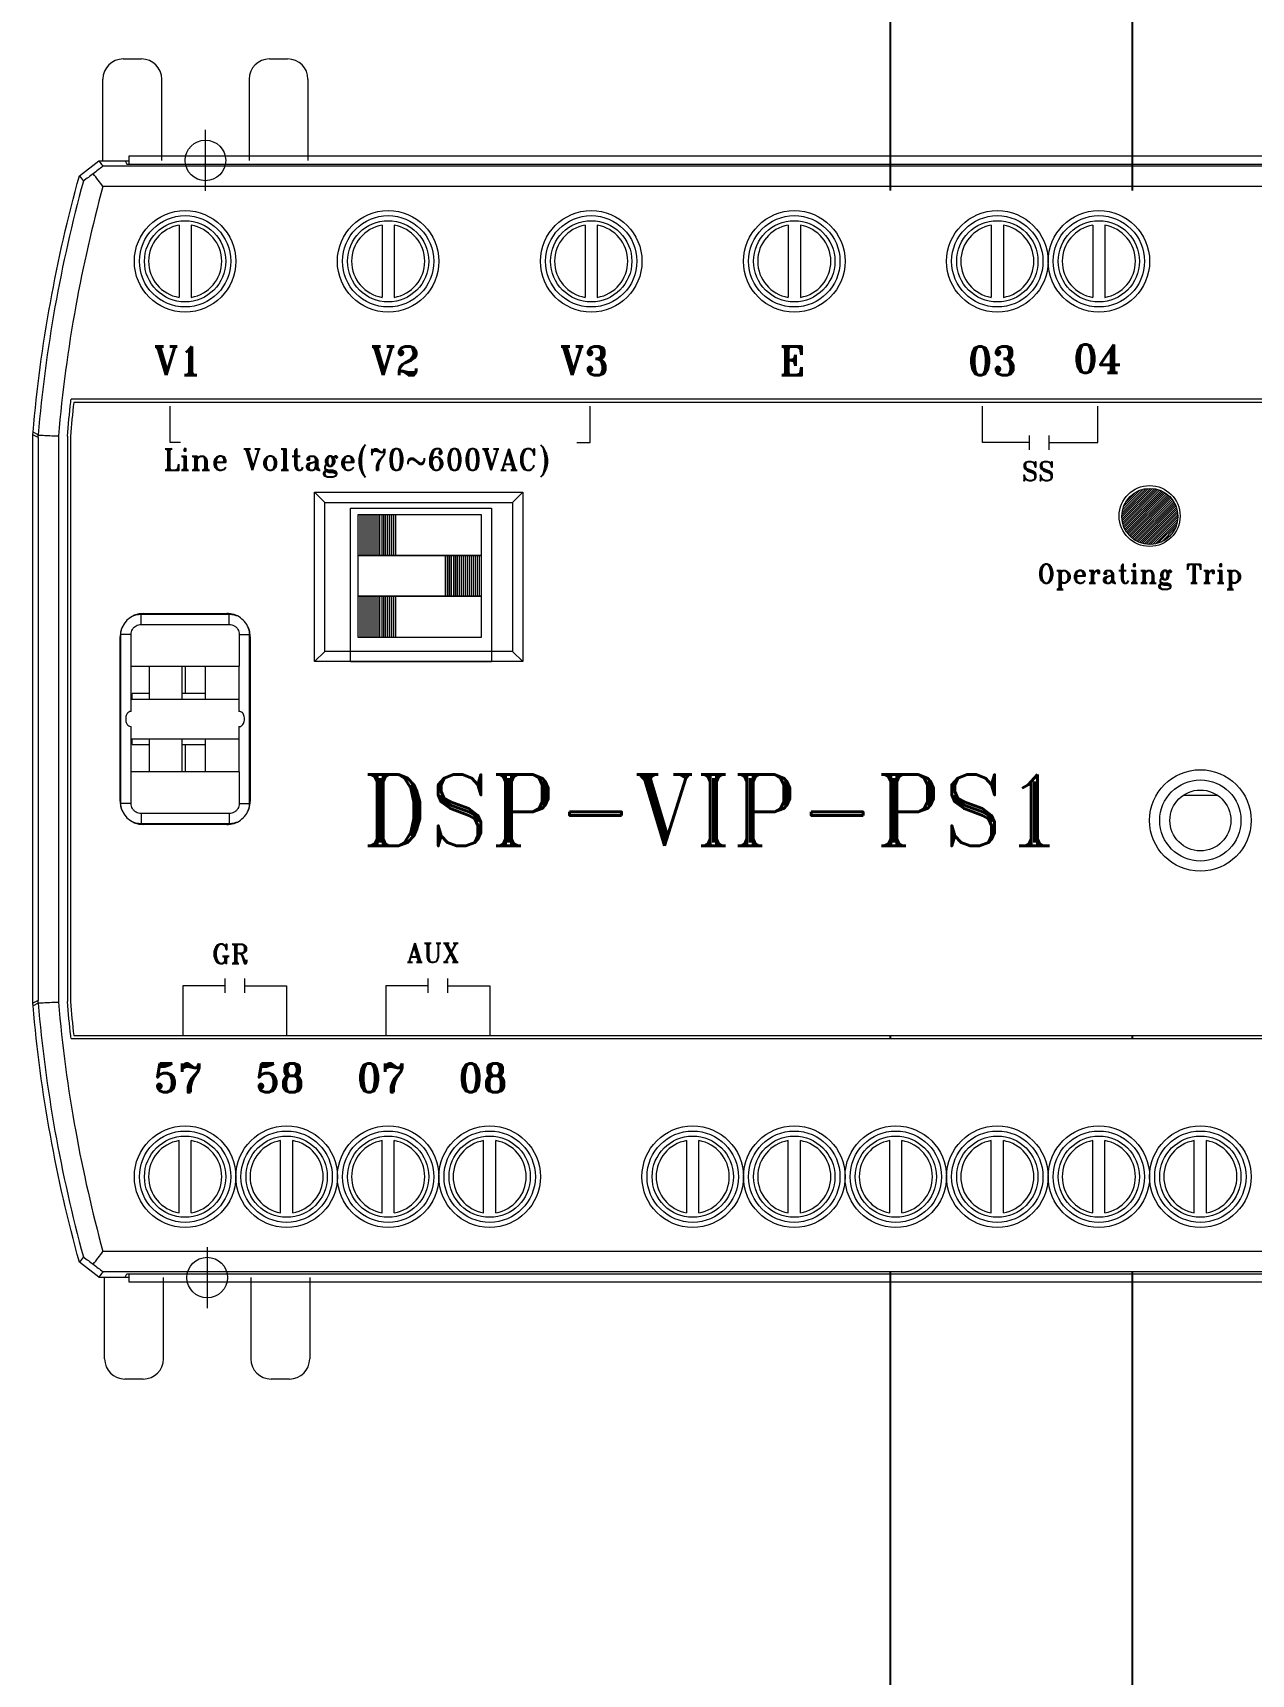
# Model space of a CAD drawing. Header units: millimetres. Extents: x 107 to 2900, y 85 to 3996.
# Drawn here: x 1011.3 to 1053.4, y 3682.1 to 3738.9 of the extents above; entities that cross this region are included whole.
import ezdxf
from ezdxf.lldxf.tags import DXFTag

# ---------------------------------------------------------------- set-up
doc = ezdxf.new("R2010")
doc.units = ezdxf.units.MM
for name, color, linetype in [('1', 1, 'CENTER'), ('2', 7, 'Continuous'), ('70', 7, 'Continuous')]:
    doc.layers.add(name, color=color, linetype=linetype)
doc.styles.add('STYLE2', font='romant.shx')
tags = doc.linetypes.add('CENTER', pattern=[2, 1.25, -0.25, 0.25, -0.25]).pattern_tags.tags
tags[10:11] = [DXFTag(74, 4), DXFTag(75, 0), DXFTag(340, '0'), DXFTag(46, 1.0), DXFTag(50, 0.0), DXFTag(44, 0.0), DXFTag(45, 0.0)]
tags[8:9] = [DXFTag(74, 4), DXFTag(75, 0), DXFTag(340, '0'), DXFTag(46, 1.0), DXFTag(50, 0.0), DXFTag(44, 0.0), DXFTag(45, 0.0)]
tags[6:7] = [DXFTag(74, 4), DXFTag(75, 0), DXFTag(340, '0'), DXFTag(46, 1.0), DXFTag(50, 0.0), DXFTag(44, 0.0), DXFTag(45, 0.0)]
tags[4:5] = [DXFTag(74, 4), DXFTag(75, 0), DXFTag(340, '0'), DXFTag(46, 1.0), DXFTag(50, 0.0), DXFTag(44, 0.0), DXFTag(45, 0.0)]

# ---------------------------------------------------------------- blocks, each defined once
blk = doc.blocks.new('mnhy6')
at = {"layer": '70', "lineweight": 5}
h = blk.add_hatch(dxfattribs=at)
h.set_pattern_fill('ANSI31', color=3, scale=0.4212, style=0)
h.set_pattern_definition([(45, (-469.59365, 10764.403206), (-0.03722917203, 0.03722917203), [])])
h.paths.add_polyline_path([(1754.858, 359.38, 1), (1752.918, 359.38, 1)])
at = {"color": 0, "lineweight": 5}
for p, q in [((1718.605, 371.855), (1789.156, 371.855)), ((1790.065, 371.496), (1717.696, 371.496)), ((1718.517, 371.568), (1789.244, 371.568)), ((1790.065, 370.794), (1717.696, 370.794))]:
    blk.add_line(p, q, dxfattribs=at)
at = {"lineweight": 5}
for p, q in [((1718.605, 371.568), (1718.605, 371.855)), ((1716.88, 371.165), (1717.556, 371.68)), ((1717.556, 371.68), (1718.605, 371.68)), ((1718.465, 371.68), (1718.517, 371.568)), ((1716.88, 371.165), (1717.019, 370.98))]:
    blk.add_line(p, q, dxfattribs=at)
at = {"color": 7, "lineweight": 5}
for p, q in [((1720.325, 369.451), (1720.325, 366.959)), ((1720.746, 369.451), (1720.746, 366.959)), ((1727.345, 369.451), (1727.345, 366.959)), ((1727.766, 369.451), (1727.766, 366.959)), ((1734.365, 369.451), (1734.365, 366.959)), ((1734.786, 369.451), (1734.786, 366.959)), ((1741.385, 369.451), (1741.385, 366.959)), ((1741.806, 369.451), (1741.806, 366.959)), ((1748.405, 369.451), (1748.405, 366.959)), ((1748.826, 369.451), (1748.826, 366.959)), ((1751.915, 369.451), (1751.915, 366.959)), ((1752.336, 369.451), (1752.336, 366.959)), ((1791.169, 363.431), (1716.591, 363.431)), ((1791.075, 363.326), (1716.685, 363.326)), ((1715.454, 362.107), (1715.27, 362.203)), ((1715.27, 342.547), (1715.27, 362.203)), ((1715.454, 362.201), (1715.278, 362.297)), ((1715.454, 362.107), (1715.454, 362.201)), ((1715.454, 362.107), (1715.454, 342.642)), ((1716.155, 362.165), (1716.155, 342.584)), ((1716.464, 362.152), (1716.464, 342.598)), ((1716.569, 362.147), (1716.569, 342.602)), ((1725.011, 360.219), (1732.206, 360.219)), ((1725.362, 359.868), (1725.011, 360.219)), ((1725.011, 354.358), (1725.011, 360.219)), ((1731.855, 359.868), (1732.206, 360.219)), ((1732.206, 360.219), (1732.206, 354.358)), ((1725.362, 359.868), (1731.855, 359.868)), ((1725.362, 354.709), (1725.362, 359.868)), ((1730.777, 359.441), (1726.512, 359.441)), ((1726.512, 359.441), (1726.512, 358.029)), ((1726.521, 358.029), (1726.521, 359.441)), ((1726.587, 358.029), (1726.587, 359.441)), ((1726.591, 358.029), (1726.591, 359.441)), ((1726.657, 358.029), (1726.657, 359.441)), ((1726.657, 358.029), (1726.657, 359.441)), ((1726.657, 358.029), (1726.657, 359.441)), ((1726.723, 358.029), (1726.723, 359.441)), ((1726.727, 358.029), (1726.727, 359.441)), ((1726.727, 358.029), (1726.727, 359.441)), ((1726.793, 358.029), (1726.793, 359.441)), ((1726.793, 358.029), (1726.793, 359.441)), ((1726.864, 358.029), (1726.864, 359.441)), ((1726.864, 358.029), (1726.864, 359.441)), ((1726.93, 358.029), (1726.93, 359.441)), ((1726.934, 358.029), (1726.934, 359.441)), ((1727, 358.029), (1727, 359.441)), ((1727, 358.029), (1727, 359.441)), ((1727.07, 358.029), (1727.07, 359.441)), ((1727.07, 358.029), (1727.07, 359.441)), ((1727.136, 358.029), (1727.136, 359.441)), ((1727.206, 358.029), (1727.206, 359.441)), ((1727.206, 358.029), (1727.206, 359.441)), ((1727.272, 358.029), (1727.272, 359.441)), ((1727.342, 358.029), (1727.342, 359.441)), ((1727.342, 358.029), (1727.342, 359.441)), ((1727.408, 358.029), (1727.408, 359.441)), ((1727.412, 358.029), (1727.412, 359.441)), ((1727.478, 358.029), (1727.478, 359.441)), ((1727.478, 358.029), (1727.478, 359.441)), ((1727.549, 358.029), (1727.549, 359.441)), ((1727.549, 358.029), (1727.549, 359.441)), ((1727.614, 358.029), (1727.614, 359.441)), ((1727.685, 358.029), (1727.685, 359.441)), ((1727.685, 358.029), (1727.685, 359.441)), ((1727.751, 358.029), (1727.751, 359.441)), ((1727.821, 358.029), (1727.821, 359.441)), ((1730.777, 358.029), (1730.777, 359.441)), ((1731.855, 359.868), (1731.855, 354.709)), ((1726.512, 358.029), (1730.777, 358.029)), ((1730.777, 358.029), (1726.512, 358.029)), ((1726.512, 358.029), (1726.512, 356.618)), ((1726.521, 356.618), (1726.521, 358.029)), ((1729.543, 356.618), (1729.543, 358.029)), ((1729.547, 356.618), (1729.547, 358.029)), ((1729.613, 356.618), (1729.613, 358.029)), ((1729.613, 356.618), (1729.613, 358.029)), ((1729.613, 356.618), (1729.613, 358.029)), ((1729.679, 356.618), (1729.679, 358.029)), ((1729.683, 356.618), (1729.683, 358.029)), ((1729.683, 356.618), (1729.683, 358.029)), ((1729.749, 356.618), (1729.749, 358.029)), ((1729.749, 356.618), (1729.749, 358.029)), ((1729.82, 356.618), (1729.82, 358.029)), ((1729.82, 356.618), (1729.82, 358.029)), ((1729.886, 356.618), (1729.886, 358.029)), ((1729.89, 356.618), (1729.89, 358.029)), ((1729.956, 356.618), (1729.956, 358.029)), ((1729.956, 356.618), (1729.956, 358.029)), ((1730.026, 356.618), (1730.026, 358.029)), ((1730.026, 356.618), (1730.026, 358.029)), ((1730.092, 356.618), (1730.092, 358.029)), ((1730.162, 356.618), (1730.162, 358.029)), ((1730.162, 356.618), (1730.162, 358.029)), ((1730.228, 356.618), (1730.228, 358.029)), ((1730.298, 356.618), (1730.298, 358.029)), ((1730.298, 356.618), (1730.298, 358.029)), ((1730.364, 356.618), (1730.364, 358.029)), ((1730.368, 356.618), (1730.368, 358.029)), ((1730.434, 356.618), (1730.434, 358.029)), ((1730.434, 356.618), (1730.434, 358.029)), ((1730.505, 356.618), (1730.505, 358.029)), ((1730.505, 356.618), (1730.505, 358.029)), ((1730.57, 356.618), (1730.57, 358.029)), ((1730.641, 356.618), (1730.641, 358.029)), ((1730.641, 356.618), (1730.641, 358.029)), ((1730.707, 356.618), (1730.707, 358.029)), ((1730.777, 356.618), (1730.777, 358.029)), ((1730.777, 356.618), (1730.777, 358.029)), ((1726.512, 356.618), (1730.777, 356.618)), ((1730.777, 356.618), (1726.512, 356.618)), ((1726.512, 356.618), (1726.512, 355.206)), ((1726.521, 355.206), (1726.521, 356.618)), ((1726.587, 355.206), (1726.587, 356.618)), ((1726.591, 355.206), (1726.591, 356.618)), ((1726.657, 355.206), (1726.657, 356.618)), ((1726.657, 355.206), (1726.657, 356.618)), ((1726.657, 355.206), (1726.657, 356.618)), ((1726.723, 355.206), (1726.723, 356.618)), ((1726.727, 355.206), (1726.727, 356.618)), ((1726.727, 355.206), (1726.727, 356.618)), ((1726.793, 355.206), (1726.793, 356.618)), ((1726.793, 355.206), (1726.793, 356.618)), ((1726.864, 355.206), (1726.864, 356.618)), ((1726.864, 355.206), (1726.864, 356.618)), ((1726.93, 355.206), (1726.93, 356.618)), ((1726.934, 355.206), (1726.934, 356.618)), ((1727, 355.206), (1727, 356.618)), ((1727, 355.206), (1727, 356.618)), ((1727.07, 355.206), (1727.07, 356.618)), ((1727.07, 355.206), (1727.07, 356.618)), ((1727.136, 355.206), (1727.136, 356.618)), ((1727.206, 355.206), (1727.206, 356.618)), ((1727.206, 355.206), (1727.206, 356.618)), ((1727.272, 355.206), (1727.272, 356.618)), ((1727.342, 355.206), (1727.342, 356.618)), ((1727.342, 355.206), (1727.342, 356.618)), ((1727.408, 355.206), (1727.408, 356.618)), ((1727.412, 355.206), (1727.412, 356.618)), ((1727.478, 355.206), (1727.478, 356.618)), ((1727.478, 355.206), (1727.478, 356.618)), ((1727.549, 355.206), (1727.549, 356.618)), ((1727.549, 355.206), (1727.549, 356.618)), ((1727.614, 355.206), (1727.614, 356.618)), ((1727.685, 355.206), (1727.685, 356.618)), ((1727.685, 355.206), (1727.685, 356.618)), ((1727.751, 355.206), (1727.751, 356.618)), ((1727.821, 355.206), (1727.821, 356.618)), ((1730.777, 355.206), (1730.777, 356.618)), ((1722.061, 356.006), (1719.009, 356.006)), ((1719.009, 356.006), (1719.017, 355.999)), ((1719.017, 355.999), (1722.054, 355.999)), ((1719.017, 355.648), (1719.017, 355.999)), ((1719.095, 356.027), (1721.976, 356.027)), ((1722.061, 356.006), (1722.054, 355.999)), ((1722.054, 355.648), (1722.054, 355.999)), ((1719.017, 355.648), (1722.054, 355.648)), ((1718.287, 349.53), (1718.287, 355.219)), ((1718.307, 355.305), (1718.315, 355.297)), ((1718.307, 355.305), (1718.307, 349.444)), ((1718.666, 355.297), (1718.315, 355.297)), ((1718.315, 349.452), (1718.315, 355.297)), ((1718.67, 354.2), (1718.666, 355.297)), ((1722.405, 355.297), (1722.4, 354.2)), ((1722.405, 355.297), (1722.756, 355.297)), ((1722.763, 355.305), (1722.756, 355.297)), ((1722.756, 355.297), (1722.756, 349.452)), ((1722.763, 349.444), (1722.763, 355.305)), ((1722.783, 355.22), (1722.783, 349.53)), ((1726.512, 355.206), (1730.777, 355.206)), ((1725.362, 354.709), (1725.011, 354.358)), ((1732.206, 354.358), (1725.011, 354.358)), ((1731.855, 354.709), (1725.362, 354.709)), ((1731.855, 354.709), (1732.206, 354.358)), ((1718.67, 354.2), (1722.4, 354.2)), ((1718.675, 352.638), (1718.675, 354.2)), ((1719.307, 353.059), (1719.307, 354.2)), ((1720.43, 353.059), (1720.43, 354.2)), ((1720.535, 354.2), (1720.535, 353.252)), ((1721.237, 353.059), (1721.237, 354.2)), ((1722.396, 354.2), (1722.396, 352.638)), ((1719.307, 353.252), (1718.71, 353.252)), ((1718.71, 353.059), (1718.71, 353.252)), ((1721.237, 353.252), (1720.43, 353.252)), ((1718.675, 353.059), (1722.396, 353.059)), ((1718.675, 350.549), (1718.675, 352.112)), ((1722.396, 352.112), (1722.396, 350.549)), ((1718.675, 351.69), (1722.396, 351.69)), ((1718.71, 351.497), (1718.71, 351.69)), ((1718.71, 351.497), (1719.307, 351.497)), ((1719.307, 350.549), (1719.307, 351.69)), ((1720.43, 350.549), (1720.43, 351.69)), ((1720.43, 351.497), (1721.237, 351.497)), ((1720.535, 351.497), (1720.535, 350.549)), ((1721.237, 350.549), (1721.237, 351.69)), ((1718.666, 349.452), (1718.67, 350.549)), ((1722.4, 350.549), (1718.67, 350.549)), ((1722.4, 350.549), (1722.405, 349.452)), ((1755.061, 349.742), (1756.21, 349.742)), ((1718.307, 349.444), (1718.315, 349.452)), ((1718.666, 349.452), (1718.315, 349.452)), ((1722.405, 349.452), (1722.756, 349.452)), ((1722.763, 349.444), (1722.756, 349.452)), ((1719.009, 348.743), (1719.017, 348.75)), ((1719.009, 348.743), (1722.061, 348.743)), ((1722.054, 349.101), (1719.017, 349.101)), ((1719.017, 349.101), (1719.017, 348.75)), ((1722.054, 348.75), (1719.017, 348.75)), ((1721.976, 348.722), (1719.095, 348.722)), ((1722.054, 349.101), (1722.054, 348.75)), ((1722.061, 348.743), (1722.054, 348.75)), ((1715.454, 342.642), (1715.27, 342.547)), ((1715.454, 342.548), (1715.278, 342.452)), ((1715.454, 342.548), (1715.454, 342.642)), ((1716.591, 341.318), (1791.169, 341.318)), ((1716.685, 341.423), (1791.075, 341.423)), ((1720.325, 335.299), (1720.325, 337.79)), ((1720.746, 335.299), (1720.746, 337.79)), ((1723.835, 335.299), (1723.835, 337.79)), ((1724.256, 335.299), (1724.256, 337.79)), ((1727.345, 335.299), (1727.345, 337.79)), ((1727.766, 335.299), (1727.766, 337.79)), ((1730.855, 335.299), (1730.855, 337.79)), ((1731.276, 335.299), (1731.276, 337.79)), ((1737.875, 335.299), (1737.875, 337.79)), ((1738.296, 335.299), (1738.296, 337.79)), ((1741.385, 335.299), (1741.385, 337.79)), ((1741.806, 335.299), (1741.806, 337.79)), ((1744.895, 335.299), (1744.895, 337.79)), ((1745.316, 335.299), (1745.316, 337.79)), ((1748.405, 335.299), (1748.405, 337.79)), ((1748.826, 335.299), (1748.826, 337.79)), ((1751.915, 335.299), (1751.915, 337.79)), ((1752.336, 335.299), (1752.336, 337.79)), ((1755.425, 335.299), (1755.425, 337.79)), ((1755.846, 335.299), (1755.846, 337.79)), ((1790.065, 333.955), (1717.696, 333.955)), ((1717.019, 333.769), (1716.88, 333.584)), ((1717.556, 333.07), (1716.88, 333.584)), ((1790.065, 333.253), (1717.696, 333.253)), ((1717.556, 333.07), (1718.605, 333.07)), ((1718.465, 333.07), (1718.517, 333.181)), ((1718.517, 333.181), (1789.244, 333.181)), ((1718.605, 332.894), (1718.605, 333.181)), ((1789.156, 332.894), (1718.605, 332.894))]:
    blk.add_line(p, q, dxfattribs=at)
at = {"color": 1, "lineweight": 5}
blk.add_lwpolyline([(1726.248, 359.669), (1731.122, 359.669), (1731.122, 354.353), (1726.248, 354.353)], close=True, dxfattribs=at)
at = {"lineweight": 5}
for centre, radius in [((1720.535, 368.205), 1.755), ((1720.535, 368.205), 1.579), ((1727.555, 368.205), 1.755), ((1727.555, 368.205), 1.579), ((1734.575, 368.205), 1.755), ((1734.575, 368.205), 1.579), ((1741.595, 368.205), 1.755), ((1741.595, 368.205), 1.579), ((1748.615, 368.205), 1.755), ((1748.615, 368.205), 1.579), ((1752.125, 368.205), 1.755), ((1752.125, 368.205), 1.579)]:
    blk.add_circle(centre, radius, dxfattribs=at)
at = {"color": 7, "lineweight": 5}
for centre, radius in [((1720.535, 368.205), 1.404), ((1727.555, 368.205), 1.404), ((1734.575, 368.205), 1.404), ((1741.595, 368.205), 1.404), ((1748.615, 368.205), 1.404), ((1752.125, 368.205), 1.404), ((1753.88, 359.395), 1.053), ((1755.635, 348.865), 1.755), ((1755.635, 348.865), 1.404), ((1755.635, 348.865), 1.053), ((1720.535, 336.544), 1.755), ((1720.535, 336.544), 1.579), ((1720.535, 336.544), 1.404), ((1724.045, 336.544), 1.755), ((1724.045, 336.544), 1.579), ((1724.045, 336.544), 1.404), ((1727.555, 336.544), 1.755), ((1727.555, 336.544), 1.579), ((1727.555, 336.544), 1.404), ((1731.065, 336.544), 1.755), ((1731.065, 336.544), 1.579), ((1731.065, 336.544), 1.404), ((1738.085, 336.544), 1.755), ((1738.085, 336.544), 1.579), ((1738.085, 336.544), 1.404), ((1741.595, 336.544), 1.755), ((1741.595, 336.544), 1.579), ((1741.595, 336.544), 1.404), ((1745.105, 336.544), 1.755), ((1745.105, 336.544), 1.579), ((1745.105, 336.544), 1.404), ((1748.615, 336.544), 1.755), ((1748.615, 336.544), 1.579), ((1748.615, 336.544), 1.404), ((1752.125, 336.544), 1.755), ((1752.125, 336.544), 1.579), ((1752.125, 336.544), 1.404), ((1755.635, 336.544), 1.755), ((1755.635, 336.544), 1.579), ((1755.635, 336.544), 1.404)]:
    blk.add_circle(centre, radius, dxfattribs=at)
at = {"color": 3, "lineweight": 5}
blk.add_circle((1753.888, 359.38), 0.97, dxfattribs=at)
at = {"color": 0, "lineweight": 5}
for centre, start, end in [((1718.394, 374.503), 90, 180), ((1719.026, 374.503), 0, 90), ((1723.449, 374.503), 90, 180), ((1724.08, 374.503), 0, 90), ((1718.455, 330.246), 180, 270), ((1719.087, 330.246), 270, 0), ((1723.509, 330.246), 180, 270), ((1724.141, 330.246), 270, 0)]:
    blk.add_arc(centre, 0.702, start, end, dxfattribs=at)
at = {"color": 7, "lineweight": 5}
for centre, radius, start, end in [((1720.535, 368.205), 1.264, 99.5941, 260.4059), ((1720.535, 368.205), 1.264, 279.5941, 80.4059), ((1727.555, 368.205), 1.264, 99.5941, 260.4059), ((1727.555, 368.205), 1.264, 279.5941, 80.4059), ((1734.575, 368.205), 1.264, 99.5941, 260.4059), ((1734.575, 368.205), 1.264, 279.5941, 80.4059), ((1741.595, 368.205), 1.264, 99.5941, 260.4059), ((1741.595, 368.205), 1.264, 279.5941, 80.4059), ((1748.615, 368.205), 1.264, 99.5941, 260.4059), ((1748.615, 368.205), 1.264, 279.5941, 80.4059), ((1752.125, 368.205), 1.264, 99.5941, 260.4059), ((1752.125, 368.205), 1.264, 279.5941, 80.4059), ((1719.095, 355.219), 0.807, 90, 180), ((1719.095, 349.53), 0.807, 180, 270), ((1720.535, 336.544), 1.264, 99.5941, 260.4059), ((1720.535, 336.544), 1.264, 279.5941, 80.4059), ((1724.045, 336.544), 1.264, 99.5941, 260.4059), ((1724.045, 336.544), 1.264, 279.5941, 80.4059), ((1727.555, 336.544), 1.264, 99.5941, 260.4059), ((1727.555, 336.544), 1.264, 279.5941, 80.4059), ((1731.065, 336.544), 1.264, 99.5941, 260.4059), ((1731.065, 336.544), 1.264, 279.5941, 80.4059), ((1738.085, 336.544), 1.264, 99.5941, 260.4059), ((1738.085, 336.544), 1.264, 279.5941, 80.4059), ((1741.595, 336.544), 1.264, 99.5941, 260.4059), ((1741.595, 336.544), 1.264, 279.5941, 80.4059), ((1745.105, 336.544), 1.264, 99.5941, 260.4059), ((1745.105, 336.544), 1.264, 279.5941, 80.4059), ((1748.615, 336.544), 1.264, 99.5941, 260.4059), ((1748.615, 336.544), 1.264, 279.5941, 80.4059), ((1752.125, 336.544), 1.264, 99.5941, 260.4059), ((1752.125, 336.544), 1.264, 279.5941, 80.4059), ((1755.635, 336.544), 1.264, 99.5941, 260.4059), ((1755.635, 336.544), 1.264, 279.5941, 80.4059)]:
    blk.add_arc(centre, radius, start, end, dxfattribs=at)
at = {"lineweight": 5}
for points, knots in [([(1717.696, 371.496), (1717.64, 371.453), (1717.529, 371.365), (1717.417, 371.278), (1717.362, 371.234)], [0, 0, 0, 0, 0.3026622, 0.6052768, 0.6052768, 0.6052768, 0.6052768]), ([(1717.556, 371.68), (1717.572, 371.659), (1717.603, 371.618), (1717.649, 371.557), (1717.68, 371.517), (1717.696, 371.496)], [0, 0, 0, 0, 0.1093132, 0.2187132, 0.3282, 0.3282, 0.3282, 0.3282]), ([(1717.695, 370.794), (1717.322, 369.432), (1716.673, 366.576), (1716.285, 363.672), (1716.155, 362.165)], [0, 0, 0, 0, 6.036125, 12.500201, 12.500201, 12.500201, 12.500201]), ([(1717.362, 371.234), (1717.305, 371.192), (1717.19, 371.107), (1717.076, 371.022), (1717.019, 370.98)], [0, 0, 0, 0, 0.3028473, 0.6075964, 0.6075964, 0.6075964, 0.6075964]), ([(1717.696, 370.794), (1717.64, 370.867), (1717.528, 371.014), (1717.417, 371.16), (1717.362, 371.234)], [0, 0, 0, 0, 0.3922912, 0.7863463, 0.7863463, 0.7863463, 0.7863463])]:
    blk.add_open_spline(points, degree=3, knots=knots, dxfattribs=at)
for points in [[(1715.278, 362.297), (1715.539, 365.29), (1716.077, 368.271), (1716.88, 371.165)], [(1717.019, 370.98), (1716.233, 368.113), (1715.707, 365.163), (1715.454, 362.201)]]:
    blk.add_open_spline(points, degree=3, dxfattribs=at)
at = {"color": 7, "lineweight": 5}
for points in [[(1716.464, 362.152), (1716.498, 362.547), (1716.537, 362.942), (1716.581, 363.337)], [(1716.581, 363.337), (1716.584, 363.368), (1716.588, 363.4), (1716.591, 363.431)], [(1716.685, 363.326), (1716.642, 362.933), (1716.603, 362.54), (1716.569, 362.147)], [(1718.825, 355.982), (1718.885, 355.998), (1718.947, 356.006), (1719.009, 356.006)], [(1722.738, 355.489), (1722.755, 355.429), (1722.763, 355.367), (1722.763, 355.305)], [(1718.332, 349.26), (1718.316, 349.32), (1718.307, 349.382), (1718.307, 349.444)], [(1722.246, 348.767), (1722.186, 348.751), (1722.124, 348.743), (1722.061, 348.743)], [(1716.88, 333.584), (1716.077, 336.479), (1715.539, 339.46), (1715.278, 342.452)], [(1715.454, 342.548), (1715.707, 339.586), (1716.233, 336.636), (1717.019, 333.769)], [(1716.581, 341.412), (1716.537, 341.807), (1716.498, 342.202), (1716.464, 342.598)], [(1716.569, 342.602), (1716.603, 342.209), (1716.642, 341.816), (1716.685, 341.423)], [(1716.591, 341.318), (1716.588, 341.349), (1716.584, 341.381), (1716.581, 341.412)]]:
    blk.add_open_spline(points, degree=3, dxfattribs=at)
for points, knots in [([(1715.27, 362.203), (1715.272, 362.218), (1715.274, 362.25), (1715.277, 362.281), (1715.278, 362.297)], [0, 0, 0, 0, 0.0675553, 0.1351106, 0.1351106, 0.1351106, 0.1351106]), ([(1715.454, 362.194), (1715.532, 362.191), (1715.688, 362.184), (1715.922, 362.174), (1716.078, 362.168), (1716.155, 362.165)], [0, 0, 0, 0, 0.333845, 0.667181, 1, 1, 1, 1]), ([(1718.757, 355.949), (1718.782, 355.959), (1718.867, 355.987), (1718.956, 355.999), (1719.017, 355.999)], [0, 0, 0, 0, 0.1176053, 0.3784667, 0.3784667, 0.3784667, 0.3784667]), ([(1722.783, 355.22), (1722.783, 355.304), (1722.757, 355.473), (1722.64, 355.702), (1722.459, 355.883), (1722.23, 356), (1722.06, 356.027), (1721.976, 356.027)], [0, 0, 0, 0, 0.359722, 0.719476, 1.079032, 1.438786, 1.798509, 1.798509, 1.798509, 1.798509]), ([(1722.054, 355.999), (1722.115, 355.999), (1722.205, 355.987), (1722.289, 355.959), (1722.315, 355.948)], [0, 0, 0, 0, 0.2614197, 0.3805197, 0.3805197, 0.3805197, 0.3805197]), ([(1718.315, 355.297), (1718.315, 355.358), (1718.327, 355.447), (1718.355, 355.531), (1718.365, 355.557)], [0, 0, 0, 0, 0.2614197, 0.3784487, 0.3784487, 0.3784487, 0.3784487]), ([(1718.666, 355.297), (1718.666, 355.328), (1718.674, 355.389), (1718.71, 355.475), (1718.766, 355.548), (1718.839, 355.604), (1718.925, 355.64), (1718.986, 355.648), (1719.017, 355.648)], [0, 0, 0, 0, 0.1308637, 0.26113, 0.3913896, 0.5217695, 0.6523961, 0.7829046, 0.7829046, 0.7829046, 0.7829046]), ([(1722.054, 355.648), (1722.084, 355.648), (1722.146, 355.64), (1722.231, 355.604), (1722.305, 355.548), (1722.361, 355.475), (1722.397, 355.389), (1722.405, 355.328), (1722.405, 355.297)], [0, 0, 0, 0, 0.1308637, 0.26113, 0.3913896, 0.5217695, 0.6523961, 0.7829046, 0.7829046, 0.7829046, 0.7829046]), ([(1722.705, 355.558), (1722.715, 355.532), (1722.744, 355.448), (1722.756, 355.358), (1722.756, 355.297)], [0, 0, 0, 0, 0.1196322, 0.3804936, 0.3804936, 0.3804936, 0.3804936]), ([(1718.675, 352.638), (1718.654, 352.639), (1718.611, 352.632), (1718.554, 352.595), (1718.512, 352.535), (1718.487, 352.459), (1718.481, 352.403), (1718.481, 352.375)], [0, 0, 0, 0, 0.0879604, 0.1811528, 0.2828321, 0.3962028, 0.5194764, 0.5194764, 0.5194764, 0.5194764]), ([(1722.59, 352.375), (1722.59, 352.403), (1722.584, 352.458), (1722.559, 352.533), (1722.518, 352.593), (1722.462, 352.632), (1722.417, 352.639), (1722.396, 352.638)], [0, 0, 0, 0, 0.1222033, 0.2339631, 0.3341445, 0.4266406, 0.5194433, 0.5194433, 0.5194433, 0.5194433]), ([(1718.481, 352.375), (1718.481, 352.345), (1718.487, 352.289), (1718.513, 352.213), (1718.554, 352.154), (1718.611, 352.117), (1718.654, 352.11), (1718.675, 352.112)], [0, 0, 0, 0, 0.126677, 0.2386621, 0.3386932, 0.4295762, 0.5194842, 0.5194842, 0.5194842, 0.5194842]), ([(1722.396, 352.112), (1722.416, 352.11), (1722.459, 352.117), (1722.516, 352.154), (1722.558, 352.214), (1722.584, 352.29), (1722.59, 352.345), (1722.59, 352.375)], [0, 0, 0, 0, 0.0872061, 0.1806188, 0.2824539, 0.3947938, 0.5194813, 0.5194813, 0.5194813, 0.5194813]), ([(1718.365, 349.192), (1718.355, 349.218), (1718.327, 349.302), (1718.315, 349.391), (1718.315, 349.452)], [0, 0, 0, 0, 0.1176053, 0.3784667, 0.3784667, 0.3784667, 0.3784667]), ([(1719.017, 349.101), (1718.986, 349.101), (1718.925, 349.109), (1718.839, 349.145), (1718.766, 349.201), (1718.709, 349.275), (1718.674, 349.36), (1718.666, 349.422), (1718.666, 349.452)], [0, 0, 0, 0, 0.1308637, 0.26113, 0.3913896, 0.5217695, 0.6523961, 0.7829046, 0.7829046, 0.7829046, 0.7829046]), ([(1721.976, 348.722), (1722.06, 348.722), (1722.23, 348.749), (1722.459, 348.866), (1722.64, 349.047), (1722.757, 349.276), (1722.783, 349.445), (1722.783, 349.53)], [0, 0, 0, 0, 0.359722, 0.719476, 1.079032, 1.438786, 1.798509, 1.798509, 1.798509, 1.798509]), ([(1722.405, 349.452), (1722.405, 349.421), (1722.397, 349.36), (1722.361, 349.275), (1722.305, 349.201), (1722.231, 349.145), (1722.146, 349.109), (1722.084, 349.101), (1722.054, 349.101)], [0, 0, 0, 0, 0.1308637, 0.26113, 0.3913896, 0.5217695, 0.6523961, 0.7829046, 0.7829046, 0.7829046, 0.7829046]), ([(1722.756, 349.452), (1722.756, 349.391), (1722.744, 349.301), (1722.715, 349.217), (1722.705, 349.191)], [0, 0, 0, 0, 0.2614197, 0.3805197, 0.3805197, 0.3805197, 0.3805197]), ([(1719.017, 348.75), (1718.956, 348.75), (1718.867, 348.762), (1718.782, 348.79), (1718.757, 348.8)], [0, 0, 0, 0, 0.2614197, 0.3784487, 0.3784487, 0.3784487, 0.3784487]), ([(1722.315, 348.801), (1722.289, 348.79), (1722.204, 348.762), (1722.115, 348.75), (1722.054, 348.75)], [0, 0, 0, 0, 0.1196322, 0.3804936, 0.3804936, 0.3804936, 0.3804936]), ([(1715.278, 342.452), (1715.277, 342.468), (1715.274, 342.499), (1715.272, 342.531), (1715.27, 342.547)], [0, 0, 0, 0, 0.0675553, 0.1351106, 0.1351106, 0.1351106, 0.1351106]), ([(1715.454, 342.555), (1715.532, 342.558), (1715.688, 342.565), (1715.922, 342.575), (1716.078, 342.581), (1716.155, 342.584)], [0, 0, 0, 0, 0.334588, 0.667924, 1.000762, 1.000762, 1.000762, 1.000762]), ([(1716.155, 342.584), (1716.284, 341.086), (1716.672, 338.181), (1717.32, 335.325), (1717.695, 333.955)], [0, 0, 0, 0, 6.428973, 12.500221, 12.500221, 12.500221, 12.500221]), ([(1717.362, 333.515), (1717.417, 333.589), (1717.528, 333.736), (1717.64, 333.882), (1717.696, 333.955)], [0, 0, 0, 0, 0.3940557, 0.7863459, 0.7863459, 0.7863459, 0.7863459]), ([(1717.019, 333.769), (1717.076, 333.727), (1717.19, 333.642), (1717.305, 333.557), (1717.362, 333.515)], [0, 0, 0, 0, 0.3048442, 0.607571, 0.607571, 0.607571, 0.607571]), ([(1717.362, 333.515), (1717.417, 333.472), (1717.529, 333.384), (1717.64, 333.297), (1717.696, 333.253)], [0, 0, 0, 0, 0.302627, 0.6053021, 0.6053021, 0.6053021, 0.6053021]), ([(1717.696, 333.253), (1717.68, 333.232), (1717.649, 333.192), (1717.603, 333.131), (1717.572, 333.09), (1717.556, 333.07)], [0, 0, 0, 0, 0.1094868, 0.2188868, 0.3282, 0.3282, 0.3282, 0.3282])]:
    blk.add_open_spline(points, degree=3, knots=knots, dxfattribs=at)
at = {"layer": '2', "color": 0, "lineweight": 5}
for p, q in [((1718.394, 375.205), (1719.026, 375.205)), ((1723.449, 375.205), (1724.08, 375.205)), ((1717.692, 371.695), (1717.692, 374.503)), ((1719.728, 371.695), (1719.728, 374.503)), ((1722.747, 374.503), (1722.747, 371.695)), ((1724.782, 374.503), (1724.782, 371.695)), ((1721.237, 370.642), (1721.237, 372.748)), ((1721.298, 334.107), (1721.298, 332.001)), ((1717.753, 330.246), (1717.753, 333.054)), ((1719.789, 330.246), (1719.789, 333.054)), ((1722.807, 333.054), (1722.807, 330.246)), ((1724.843, 333.054), (1724.843, 330.246)), ((1719.087, 329.544), (1718.455, 329.544)), ((1724.141, 329.544), (1723.509, 329.544))]:
    blk.add_line(p, q, dxfattribs=at)
for centre in [(1721.237, 371.695), (1721.298, 333.054)]:
    blk.add_circle(centre, 0.702, dxfattribs=at)
at = {"layer": '70', "lineweight": 5}
for p, q in [((1720.02, 361.942), (1720.02, 363.196)), ((1734.542, 361.942), (1734.542, 363.196)), ((1748.1, 361.942), (1748.1, 363.196)), ((1752.092, 361.942), (1752.092, 363.196)), ((1720.378, 361.942), (1720.02, 361.942)), ((1734.077, 361.942), (1734.542, 361.942)), ((1749.722, 361.942), (1748.1, 361.942)), ((1749.722, 361.688), (1749.722, 362.181)), ((1750.403, 361.688), (1750.403, 362.181)), ((1750.403, 361.942), (1752.092, 361.942)), ((1721.908, 343.143), (1720.453, 343.143)), ((1720.453, 343.143), (1720.453, 341.432)), ((1721.908, 343.398), (1721.908, 342.904)), ((1722.59, 343.398), (1722.59, 342.904)), ((1722.59, 343.143), (1724.045, 343.143)), ((1724.045, 343.143), (1724.045, 341.432)), ((1728.928, 343.143), (1727.473, 343.143)), ((1727.473, 343.143), (1727.473, 341.432)), ((1728.928, 343.398), (1728.928, 342.904)), ((1729.61, 343.398), (1729.61, 342.904)), ((1729.61, 343.143), (1731.065, 343.143)), ((1731.065, 343.143), (1731.065, 341.432))]:
    blk.add_line(p, q, dxfattribs=at)
at = {"color": 0, "lineweight": 5, "style": 'STYLE2'}
for s, height, p in [('V1', 0.988, (1719.454, 364.266)), ('V2', 0.988, (1726.956, 364.266)), ('V3', 0.988, (1733.494, 364.266)), ('E', 0.988, (1741.084, 364.266)), ('03', 0.988, (1747.597, 364.266)), ('04', 0.988, (1751.242, 364.344)), ('Line Voltage(70~600VAC)', 0.73187, (1719.779, 360.982)), ('SS', 0.6587, (1749.46, 360.615)), ('Operating Trip', 0.65119, (1750.001, 357.073)), ('DSP-VIP-PS1', 2.46635, (1726.642, 347.984)), ('AUX', 0.6587, (1728.193, 343.958)), ('GR', 0.6587, (1721.46, 343.922)), ('57', 0.988, (1719.454, 339.466)), ('58', 0.988, (1722.964, 339.466)), ('07', 0.988, (1726.474, 339.466)), ('08', 0.988, (1729.984, 339.466))]:
    blk.add_text(s, height=height, dxfattribs=at).set_placement(p)

msp = doc.modelspace()

# ---------------------------------------------------------------- linework, layer by layer
at = {"layer": '1', "color": 0, "linetype": 'Continuous'}
for p, q in [((1040.91, 3773.514), (1040.91, 3733.435)), ((1049.276, 3773.514), (1049.276, 3733.435)), ((1040.91, 3704.207), (1040.91, 3704.101)), ((1049.276, 3704.207), (1049.276, 3704.101)), ((1040.91, 3696.036), (1040.91, 3674.45)), ((1049.276, 3696.036), (1049.276, 3674.45))]:
    msp.add_line(p, q, dxfattribs=at)

# ---------------------------------------------------------------- block references
at = {"color": 7}
msp.add_blockref('mnhy6', (-703.997, 3362.783), dxfattribs=at)

doc.saveas('drawing.dxf')
